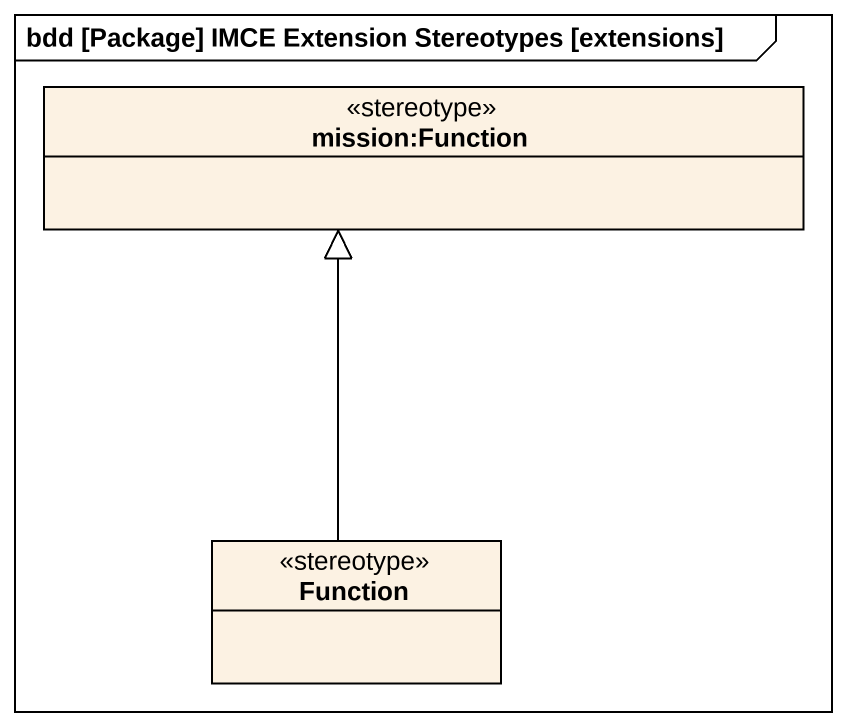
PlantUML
@startuml
mainframe bdd [Package] IMCE Extension Stereotypes [extensions]
hide circle
hide empty members
class "mission:Function" as mission_Function <<stereotype>>
class Function <<stereotype>>
Function -up-|> mission_Function
@enduml
